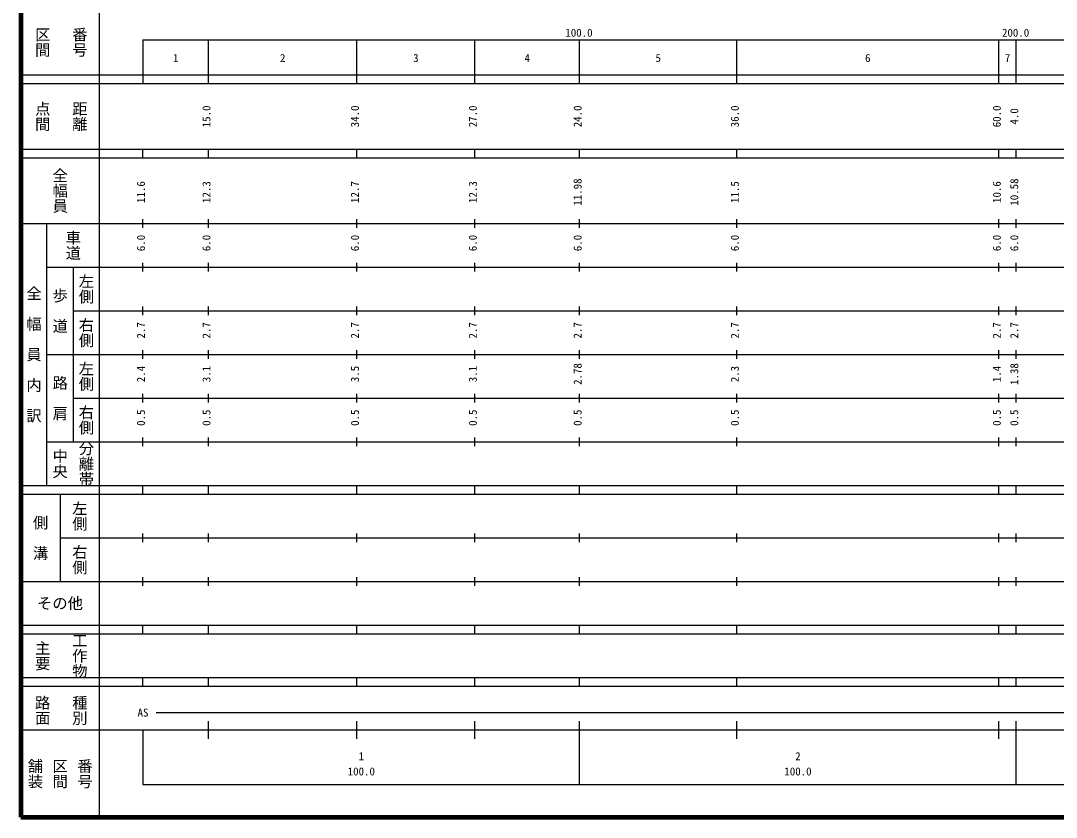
# Model space of a CAD drawing. Units: millimetres on the paper, enlarged 1000 times. Extents: x 40000 to 680000, y 20000 to 380000.
# Drawn here: x 40000 to 277160, y 20000 to 202409 of the extents above; entities that cross this region are included whole.
import ezdxf
from ezdxf.enums import TextEntityAlignment as Align

# ---------------------------------------------------------------- set-up
doc = ezdxf.new("R2010")
doc.units = ezdxf.units.MM
doc.header["$LTSCALE"] = 1000
doc.layers.add('M-TTL', color=2, linetype='Continuous', lineweight=140)
doc.layers.add('M-TTL-BAND', color=7, linetype='Continuous', lineweight=25)
doc.styles.add('@ＭＳ ゴシック', font='')
doc.styles.add('ＭＳ ゴシック', font='')
doc.styles.get('@ＭＳ ゴシック').set_extended_font_data('@MS Gothic')
doc.styles.get('ＭＳ ゴシック').set_extended_font_data('MS Gothic')

msp = doc.modelspace()

# ---------------------------------------------------------------- linework, layer by layer
at = {"layer": 'M-TTL'}
for p, q in [((40000, 380000), (40000, 20000)), ((40000, 20000), (680000, 20000))]:
    msp.add_line(p, q, dxfattribs=at)
at = {"layer": 'M-TTL-BAND'}
for p, q in [((58000, 370000), (58000, 20000)), ((68000, 198000), (579000, 198000)), ((68000, 198000), (68000, 188000)), ((83000, 188000), (83000, 198000)), ((117000, 188000), (117000, 198000)), ((144000, 188000), (144000, 198000)), ((168000, 188000), (168000, 198000)), ((204000, 188000), (204000, 198000)), ((264000, 188000), (264000, 198000)), ((268000, 188000), (268000, 198000)), ((40000, 190000), (579000, 190000)), ((40000, 188000), (579000, 188000)), ((40000, 173000), (579000, 173000)), ((40000, 171000), (579000, 171000)), ((68000, 171000), (68000, 173000)), ((83000, 171000), (83000, 173000)), ((117000, 171000), (117000, 173000)), ((144000, 171000), (144000, 173000)), ((168000, 171000), (168000, 173000)), ((204000, 171000), (204000, 173000)), ((264000, 171000), (264000, 173000)), ((268000, 171000), (268000, 173000)), ((68000, 155000), (68000, 157000)), ((83000, 155000), (83000, 157000)), ((117000, 155000), (117000, 157000)), ((144000, 155000), (144000, 157000)), ((168000, 155000), (168000, 157000)), ((204000, 155000), (204000, 157000)), ((264000, 155000), (264000, 157000)), ((268000, 155000), (268000, 157000)), ((40000, 156000), (579000, 156000)), ((46000, 96000), (46000, 156000)), ((46000, 146000), (579000, 146000)), ((52000, 146000), (52000, 106000)), ((68000, 145000), (68000, 147000)), ((83000, 145000), (83000, 147000)), ((117000, 145000), (117000, 147000)), ((144000, 145000), (144000, 147000)), ((168000, 145000), (168000, 147000)), ((204000, 145000), (204000, 147000)), ((264000, 145000), (264000, 147000)), ((268000, 145000), (268000, 147000)), ((52000, 136000), (579000, 136000)), ((68000, 135000), (68000, 137000)), ((83000, 135000), (83000, 137000)), ((117000, 135000), (117000, 137000)), ((144000, 135000), (144000, 137000)), ((168000, 135000), (168000, 137000)), ((204000, 135000), (204000, 137000)), ((264000, 135000), (264000, 137000)), ((268000, 135000), (268000, 137000)), ((46000, 126000), (579000, 126000)), ((68000, 125000), (68000, 127000)), ((83000, 125000), (83000, 127000)), ((117000, 125000), (117000, 127000)), ((144000, 125000), (144000, 127000)), ((168000, 125000), (168000, 127000)), ((204000, 125000), (204000, 127000)), ((264000, 125000), (264000, 127000)), ((268000, 125000), (268000, 127000)), ((68000, 115000), (68000, 117000)), ((83000, 115000), (83000, 117000)), ((117000, 115000), (117000, 117000)), ((144000, 115000), (144000, 117000)), ((168000, 115000), (168000, 117000)), ((204000, 115000), (204000, 117000)), ((264000, 115000), (264000, 117000)), ((268000, 115000), (268000, 117000)), ((52000, 116000), (579000, 116000)), ((68000, 105000), (68000, 107000)), ((83000, 105000), (83000, 107000)), ((117000, 105000), (117000, 107000)), ((144000, 105000), (144000, 107000)), ((168000, 105000), (168000, 107000)), ((204000, 105000), (204000, 107000)), ((264000, 105000), (264000, 107000)), ((268000, 105000), (268000, 107000)), ((46000, 106000), (579000, 106000)), ((40000, 96000), (579000, 96000)), ((68000, 94000), (68000, 96000)), ((83000, 94000), (83000, 96000)), ((117000, 94000), (117000, 96000)), ((144000, 94000), (144000, 96000)), ((168000, 94000), (168000, 96000)), ((204000, 94000), (204000, 96000)), ((264000, 94000), (264000, 96000)), ((268000, 94000), (268000, 96000)), ((40000, 94000), (579000, 94000)), ((49000, 94000), (49000, 74000)), ((49000, 84000), (579000, 84000)), ((68000, 83000), (68000, 85000)), ((83000, 83000), (83000, 85000)), ((117000, 83000), (117000, 85000)), ((144000, 83000), (144000, 85000)), ((168000, 83000), (168000, 85000)), ((204000, 83000), (204000, 85000)), ((264000, 83000), (264000, 85000)), ((268000, 83000), (268000, 85000)), ((40000, 74000), (579000, 74000)), ((68000, 73000), (68000, 75000)), ((83000, 73000), (83000, 75000)), ((117000, 73000), (117000, 75000)), ((144000, 73000), (144000, 75000)), ((168000, 73000), (168000, 75000)), ((204000, 73000), (204000, 75000)), ((264000, 73000), (264000, 75000)), ((268000, 73000), (268000, 75000)), ((40000, 64000), (579000, 64000)), ((40000, 62000), (579000, 62000)), ((68000, 62000), (68000, 64000)), ((83000, 62000), (83000, 64000)), ((117000, 62000), (117000, 64000)), ((144000, 62000), (144000, 64000)), ((168000, 62000), (168000, 64000)), ((204000, 62000), (204000, 64000)), ((264000, 62000), (264000, 64000)), ((268000, 62000), (268000, 64000)), ((40000, 52000), (579000, 52000)), ((40000, 50000), (579000, 50000)), ((68000, 50000), (68000, 52000)), ((83000, 50000), (83000, 52000)), ((117000, 50000), (117000, 52000)), ((144000, 50000), (144000, 52000)), ((168000, 50000), (168000, 52000)), ((204000, 50000), (204000, 52000)), ((264000, 50000), (264000, 52000)), ((268000, 50000), (268000, 52000)), ((71000, 44000), (565000, 44000)), ((83000, 38000), (83000, 42000)), ((117000, 38000), (117000, 42000)), ((144000, 38000), (144000, 42000)), ((168000, 27500), (168000, 42000)), ((204000, 38000), (204000, 42000)), ((264000, 38000), (264000, 42000)), ((268000, 27500), (268000, 42000)), ((40000, 40000), (579000, 40000)), ((68000, 40000), (68000, 27500)), ((68000, 27500), (579000, 27500))]:
    msp.add_line(p, q, dxfattribs=at)

# ---------------------------------------------------------------- texts
at = {"layer": 'M-TTL-BAND', "style": '@ＭＳ ゴシック'}
for s, p in [('区間', (45000, 197500)), ('番号', (53500, 197500)), ('点間', (45000, 180500)), ('距離', (53500, 180500)), ('全幅員', (49000, 163500)), ('車道', (52000, 151000)), ('左側', (55000, 141000)), ('全\u3000幅\u3000員\u3000内\u3000訳', (43000, 126000)), ('歩\u3000道', (49000, 136000)), ('右側', (55000, 131000)), ('左側', (55000, 121000)), ('路\u3000肩', (49000, 116000)), ('右側', (55000, 111000)), ('中央', (49000, 101000)), ('分離帯', (55000, 101000)), ('左側', (53500, 89000)), ('側\u3000溝', (44500, 84000)), ('右側', (53500, 79000)), ('工作物', (53500, 57000)), ('主要', (45000, 57000)), ('路面', (45000, 44500)), ('種別', (53500, 44500)), ('舗装', (43333, 30000)), ('番号', (54667, 30000)), ('区間', (49000, 30000))]:
    msp.add_text(s, height=2566, rotation=270, dxfattribs=at).set_placement(p, align=Align.MIDDLE_CENTER)
at = {"layer": 'M-TTL-BAND', "style": 'ＭＳ ゴシック'}
for s, p in [('100.0', (167844, 198195)), ('200.0', (267844, 198195)), ('1', (75500, 192405)), ('2', (100000, 192405)), ('3', (130500, 192405)), ('4', (156000, 192405)), ('5', (186000, 192405)), ('6', (234000, 192405)), ('7', (266000, 192405)), ('AS', (68000, 42500)), ('1', (118000, 32523)), ('2', (218000, 32523)), ('100.0', (118000, 29033)), ('100.0', (218000, 29033))]:
    msp.add_text(s, height=1833, dxfattribs=at).set_placement(p, align=Align.BOTTOM_CENTER)
for s, p in [('15.0', (84000, 180500)), ('34.0', (118000, 180500)), ('27.0', (145000, 180500)), ('24.0', (169000, 180500)), ('36.0', (205000, 180500)), ('60.0', (265000, 180500)), ('4.0', (269000, 180500)), ('11.98', (169000, 163174)), ('10.58', (269000, 163174)), ('11.6', (69000, 163174)), ('12.3', (84000, 163174)), ('12.7', (118000, 163174)), ('12.3', (145000, 163174)), ('11.5', (205000, 163174)), ('10.6', (265000, 163174)), ('6.0', (69000, 151500)), ('6.0', (84000, 151500)), ('6.0', (118000, 151500)), ('6.0', (145000, 151500)), ('6.0', (169000, 151500)), ('6.0', (205000, 151500)), ('6.0', (265000, 151500)), ('6.0', (269000, 151500)), ('2.7', (69000, 131500)), ('2.7', (84000, 131500)), ('2.7', (118000, 131500)), ('2.7', (145000, 131500)), ('2.7', (169000, 131500)), ('2.7', (205000, 131500)), ('2.7', (265000, 131500)), ('2.7', (269000, 131500)), ('2.78', (169000, 121500)), ('1.38', (269000, 121500)), ('2.4', (69000, 121500)), ('3.1', (84000, 121500)), ('3.5', (118000, 121500)), ('3.1', (145000, 121500)), ('2.3', (205000, 121500)), ('1.4', (265000, 121500)), ('0.5', (69000, 111500)), ('0.5', (84000, 111500)), ('0.5', (118000, 111500)), ('0.5', (145000, 111500)), ('0.5', (169000, 111500)), ('0.5', (205000, 111500)), ('0.5', (265000, 111500)), ('0.5', (269000, 111500))]:
    msp.add_text(s, height=1833, rotation=90, dxfattribs=at).set_placement(p, align=Align.BOTTOM_CENTER)
msp.add_text('その他', height=2566, dxfattribs=at).set_placement((49000, 69000), align=Align.MIDDLE_CENTER)

doc.saveas('drawing.dxf')
